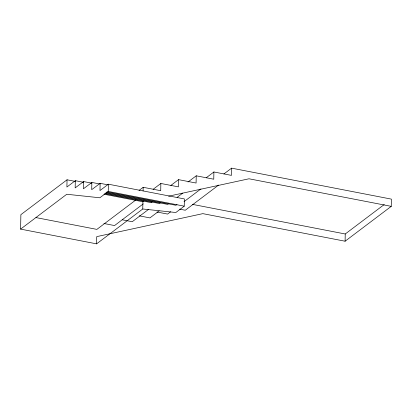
<?xml version="1.0" encoding="UTF-8"?>
<svg xmlns="http://www.w3.org/2000/svg" width="412" height="412" viewBox="0 0 412 412"><rect width="100%" height="100%" fill="white"/><g stroke="black" fill="none" stroke-linecap="round" stroke-linejoin="round"><path stroke-width="0.62" d="M107.656 184.782L100.121 183.319L99.982 190.55L108.392 184.2L184.38 198.934L184.246 206.165L175.836 212.515L142.758 208.992L96.593 243.853L20.6 229.118L20.878 214.657L67.043 179.797L75.205 181.383M67.043 179.797L66.904 187.027L75.308 180.677L83.476 182.264M75.308 180.677L75.169 187.908L83.579 181.558L91.747 183.144M83.579 181.558L83.44 188.789L91.85 182.439L99.385 183.901M91.85 182.439L91.711 189.669L100.121 183.319M96.593 243.853L96.732 236.622L202.833 213.643L345.096 241.216L391.261 206.355L391.4 199.125L231.59 168.148L223.896 173.962M20.6 229.118L66.765 194.258L99.843 197.781L108.253 191.431L108.392 184.2M142.758 208.992L142.897 201.762L143.886 201.015M143.103 190.916L143.175 187.3L160.716 190.699L160.855 183.469L178.401 186.868L178.54 179.637L196.086 183.041L196.225 175.811L213.766 179.21L213.905 171.979L231.451 175.378L231.59 168.148M345.096 241.216L345.235 233.985L384.221 204.548M139.071 190.395L143.175 187.3M135.852 199.954L96.871 229.391L35.952 217.582M153.161 189.278L160.855 183.469M143.278 203.868L114.557 225.56L103.901 223.495M170.846 185.446L178.54 179.637M152.152 201.895L151.163 202.642L104.689 193.63M148.65 209.337L132.237 221.728L122.215 219.787M160.423 202.776L159.434 203.523L105.42 193.053M188.016 182.006L196.225 175.811M168.693 203.657L167.705 204.403L106.785 192.595M159.156 210.929L149.922 217.902L139.271 215.837M177.108 197.369L182.748 193.11M206.211 177.788L213.905 171.979M176.964 204.537L175.976 205.284L106.888 191.889M170.681 211.747L167.607 214.07L156.951 212.005M184.02 201.674L200.948 188.892M218.628 185.065L185.287 210.238L179.647 209.147M168.637 196.184L248.997 178.782L391.261 206.355M192.378 204.357L345.235 233.985M108.253 191.431L184.246 206.165M103.958 194.212L142.897 201.762"/></g></svg>
